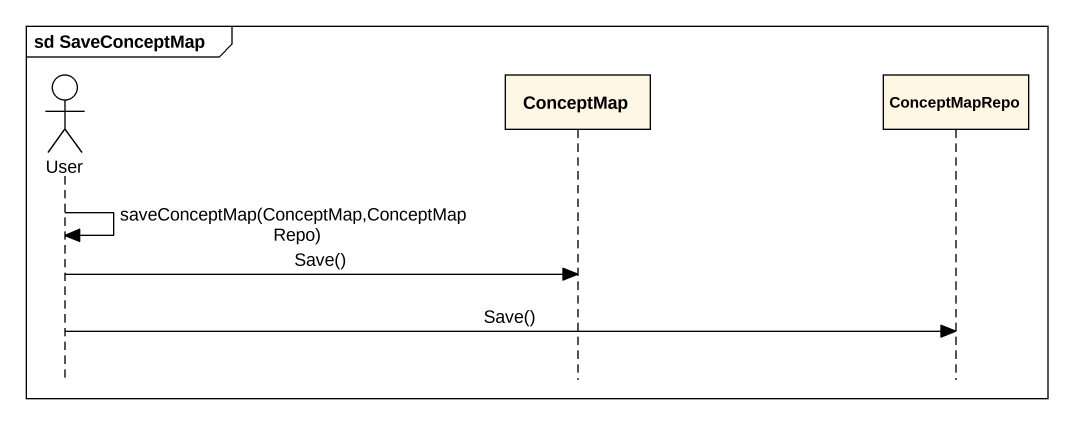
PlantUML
@startuml
mainframe sd SaveConceptMap
hide footbox
actor User
participant ConceptMap
participant ConceptMapRepo

User -> User : saveConceptMap(ConceptMap,ConceptMapRepo)
User -> ConceptMap : Save()
User -> ConceptMapRepo : Save()
@enduml
